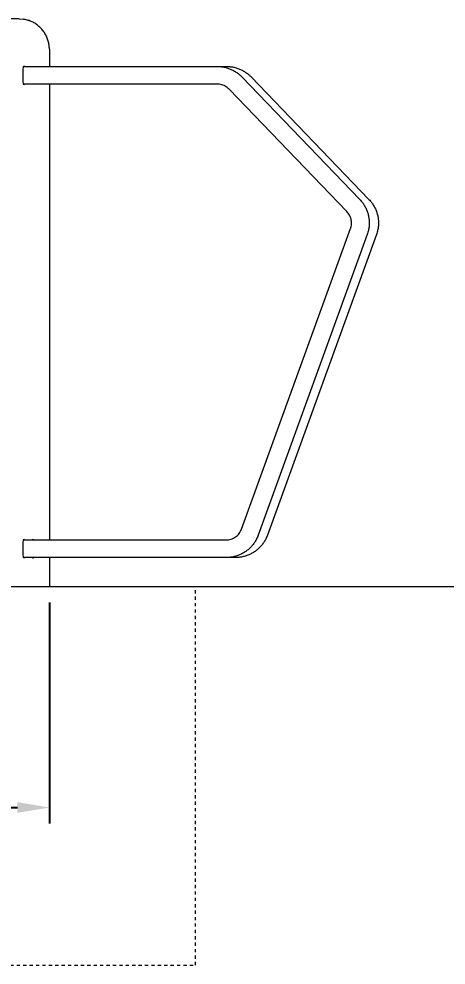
# Model space of a CAD drawing. Header units: inches. Extents: x -8 to 201, y -1 to 136.
# Drawn here: x 114.38 to 127.71, y 96.15 to 125.67 of the extents above; entities that cross this region are included whole.
import ezdxf

# ---------------------------------------------------------------- set-up
doc = ezdxf.new("R2010")
doc.units = ezdxf.units.IN
doc.linetypes.add('HIDDEN', pattern=[1.905, 1.27, -0.635])
for name, color, linetype, lineweight in [('ZANO_R', 7, 'Continuous', 0), ('ZANO_R_przerywana', 250, 'HIDDEN', 0), ('ZANO_W', 1, 'Continuous', 0)]:
    doc.layers.add(name, color=color, linetype=linetype, lineweight=lineweight)
doc.styles.get("Standard").update_dxf_attribs({"font": 'arial.ttf'})
doc.dimstyles.new('amerykanie', dxfattribs={"dimtxt": 50, "dimasz": 50, "dimexe": 0.5, "dimexo": 0.5, "dimgap": 1, "dimtad": 1, "dimdec": 0, "dimzin": 0, "dimlunit": 5, "dimtxsty": 'Standard', "dimcen": 0.09, "dimclrd": 1, "dimclre": 1, "dimclrt": 1, "dimazin": 0, "dimtfac": 1, "dimtdec": 0, "dimtmove": 0, "dimatfit": 3, "dimfxl": 1, "dimtzin": 0, "dimarcsym": 1})

# ---------------------------------------------------------------- blocks, each defined once
blk = doc.blocks.new('*D477')
at = {"layer": 'ZANO_W', "color": 1, "lineweight": -2}
blk.add_arc((154.943, 107.957), 5.938, 93.9709, 170.339, dxfattribs=at)
at = {"layer": 'ZANO_W', "color": 1}
for points in [[(154.529, 113.714), (154.534, 114.047), (155.532, 113.866)], [(148.923, 108.968), (149.256, 108.94), (149.005, 107.957)]]:
    blk.add_solid(points, dxfattribs=at)
at = {"layer": 'ZANO_W', "color": 1, "insert": (150.058, 113.353), "char_height": 1.625, "attachment_point": 5, "rotation": 42.155}
blk.add_mtext("95%%d41'", dxfattribs=at)
blk = doc.blocks.new('*D478')
at = {"layer": 'ZANO_W', "color": 1, "lineweight": -2}
for p, q in [((5.942, 107.457), (5.942, 100.563)), ((115.338, 107.457), (115.338, 100.563)), ((6.942, 101.063), (114.338, 101.063))]:
    blk.add_line(p, q, dxfattribs=at)
at = {"layer": 'ZANO_W', "color": 1}
for points in [[(6.942, 101.229), (6.942, 100.896), (5.942, 101.063)], [(114.338, 100.896), (114.338, 101.229), (115.338, 101.063)]]:
    blk.add_solid(points, dxfattribs=at)
at = {"layer": 'ZANO_W', "color": 1, "insert": (60.64, 102.404), "char_height": 1.625, "attachment_point": 5}
blk.add_mtext('109 3/8', dxfattribs=at)

msp = doc.modelspace()

# ---------------------------------------------------------------- linework, layer by layer
at = {"layer": 'ZANO_R'}
for p, q in [((114.39153, 125.67464), (113.37697, 125.67464)), ((114.39153, 125.67464), (114.51837, 125.66605)), ((114.55026, 125.6611), (114.51837, 125.66605)), ((114.58196, 125.65507), (114.55026, 125.6611)), ((114.61343, 125.64796), (114.58196, 125.65507)), ((114.64465, 125.63978), (114.61343, 125.64796)), ((114.67556, 125.63054), (114.64465, 125.63978)), ((114.70615, 125.62025), (114.67556, 125.63054)), ((114.73636, 125.60892), (114.70615, 125.62025)), ((114.76617, 125.59657), (114.73636, 125.60892)), ((114.79554, 125.58321), (114.76617, 125.59657)), ((114.82444, 125.56885), (114.79554, 125.58321)), ((114.85283, 125.55351), (114.82444, 125.56885)), ((114.88068, 125.53721), (114.85283, 125.55351)), ((114.90796, 125.51998), (114.88068, 125.53721)), ((114.93463, 125.50182), (114.90796, 125.51998)), ((114.96067, 125.48276), (114.93463, 125.50182)), ((114.98604, 125.46282), (114.96067, 125.48276)), ((115.01072, 125.44203), (114.98604, 125.46282)), ((115.03467, 125.4204), (115.01072, 125.44203)), ((115.05787, 125.39798), (115.03467, 125.4204)), ((115.08029, 125.37477), (115.05787, 125.39798)), ((115.10191, 125.35081), (115.08029, 125.37477)), ((115.1227, 125.32613), (115.10191, 125.35081)), ((115.14263, 125.30075), (115.1227, 125.32613)), ((115.16168, 125.27471), (115.14263, 125.30075)), ((115.17983, 125.24803), (115.16168, 125.27471)), ((115.19706, 125.22075), (115.17983, 125.24803)), ((115.21335, 125.19289), (115.19706, 125.22075)), ((115.22868, 125.1645), (115.21335, 125.19289)), ((115.24303, 125.1356), (115.22868, 125.1645)), ((115.25639, 125.10622), (115.24303, 125.1356)), ((115.26873, 125.07641), (115.25639, 125.10622)), ((115.28005, 125.04619), (115.26873, 125.07641)), ((115.29033, 125.0156), (115.28005, 125.04619)), ((115.29956, 124.98468), (115.29033, 125.0156)), ((115.30774, 124.95347), (115.29956, 124.98468)), ((115.31484, 124.92199), (115.30774, 124.95347)), ((115.32086, 124.89029), (115.31484, 124.92199)), ((115.32579, 124.8584), (115.32086, 124.89029)), ((115.32964, 124.82636), (115.32579, 124.8584)), ((115.33238, 124.79421), (115.32964, 124.82636)), ((115.33403, 124.76198), (115.33238, 124.79421)), ((115.33458, 124.72972), (115.33403, 124.76198)), ((115.33818, 124.72972), (115.33458, 124.72972)), ((115.33818, 124.72972), (115.33818, 124.19154)), ((114.52924, 124.19154), (120.57512, 124.19154)), ((120.57512, 124.19154), (120.86336, 124.19154)), ((121.33802, 123.86657), (125.01657, 120.04277)), ((121.62626, 123.86657), (125.30481, 120.04277)), ((120.57512, 123.64034), (114.52924, 123.64034)), ((115.33818, 123.64034), (115.33818, 109.41407)), ((124.61934, 119.66063), (120.94078, 123.48443)), ((121.3311, 109.75053), (124.73171, 119.12932)), ((125.2499, 118.94143), (121.84929, 109.56264)), ((125.53815, 118.94143), (122.13754, 109.56264)), ((114.52924, 109.41407), (120.85306, 109.41407)), ((120.85306, 108.86287), (114.52924, 108.86287)), ((115.33818, 108.86287), (115.33818, 107.95732)), ((121.14131, 108.86287), (120.85306, 108.86287)), ((106.11791, 107.95732), (119.89805, 107.95732))]:
    msp.add_line(p, q, dxfattribs=at)
at = {"layer": 'ZANO_R', "flags": 128}
for points in [[(114.54772, 123.64034), (114.54537, 123.63142), (114.53987, 123.62109), (114.53432, 123.62454), (114.52895, 123.64163), (114.52404, 123.67153), (114.5198, 123.71287), (114.51643, 123.7637), (114.51409, 123.82165), (114.5129, 123.88402), (114.5129, 123.94787), (114.51409, 124.01023), (114.51643, 124.06818), (114.5198, 124.11901), (114.52404, 124.16035), (114.52895, 124.19026), (114.53432, 124.20734), (114.53987, 124.2108), (114.54537, 124.20046), (114.54772, 124.19154)], [(114.54772, 108.86287), (114.54537, 108.85394), (114.53987, 108.84361), (114.53432, 108.84707), (114.52895, 108.86416), (114.52404, 108.89406), (114.5198, 108.9354), (114.51643, 108.98623), (114.51409, 109.04418), (114.5129, 109.10654), (114.5129, 109.1704), (114.51409, 109.23275), (114.51643, 109.29071), (114.5198, 109.34154), (114.52404, 109.38288), (114.52895, 109.41279), (114.53432, 109.42987), (114.53987, 109.43333), (114.54537, 109.423), (114.54772, 109.41407)], [(114.81749, 109.41407), (114.82256, 109.42987), (114.82812, 109.43333), (114.83361, 109.423), (114.83596, 109.41407)], [(114.83596, 108.86287), (114.83361, 108.85394), (114.82812, 108.84361), (114.82256, 108.84707), (114.81749, 108.86287)]]:
    msp.add_lwpolyline(points, dxfattribs=at)
at = {"layer": 'ZANO_R'}
msp.add_lwpolyline([(-3.00331, 107.95732), (188.98537, 107.95732)], dxfattribs=at)
for points, knots in [([(120.57512, 124.19154), (120.59846, 124.19108), (120.66002, 124.18986), (120.75927, 124.17738), (120.87114, 124.15144), (120.97956, 124.11336), (121.08329, 124.06384), (121.18091, 124.00322), (121.26639, 123.93728), (121.31583, 123.88848), (121.33802, 123.86657)], [0, 0, 0, 0, 0.08224638, 0.2168834, 0.351561, 0.48623811, 0.62091957, 0.75561159, 0.89031512, 1, 1, 1, 1]), ([(120.86336, 124.19154), (120.88671, 124.19108), (120.94826, 124.18986), (121.04751, 124.17738), (121.15939, 124.15144), (121.26781, 124.11336), (121.37153, 124.06384), (121.46916, 124.00322), (121.55464, 123.93728), (121.60407, 123.88848), (121.62626, 123.86657)], [0, 0, 0, 0, 0.08224675, 0.21688369, 0.35156093, 0.48623835, 0.62091942, 0.7556114, 0.8903149, 1, 1, 1, 1]), ([(120.94078, 123.48443), (120.93284, 123.49236), (120.90615, 123.519), (120.85505, 123.55829), (120.78544, 123.59691), (120.71059, 123.62389), (120.6397, 123.63818), (120.59419, 123.6397), (120.57512, 123.64034)], [0, 0, 0, 0, 0.08228396, 0.27633222, 0.47062328, 0.66505423, 0.85960639, 1, 1, 1, 1]), ([(125.01657, 120.04277), (125.03243, 120.02562), (125.07427, 119.98037), (125.13422, 119.90009), (125.1933, 119.80134), (125.24126, 119.69663), (125.27771, 119.58736), (125.30216, 119.47477), (125.31434, 119.36019), (125.31415, 119.24493), (125.30135, 119.13044), (125.2794, 119.02887), (125.25852, 118.96698), (125.2499, 118.94143)], [0, 0, 0, 0, 0.05912621, 0.15602588, 0.25296459, 0.3499157, 0.44687942, 0.54384961, 0.64083287, 0.73782041, 0.83481014, 0.93180523, 1, 1, 1, 1]), ([(125.30481, 120.04277), (125.32067, 120.02562), (125.36252, 119.98037), (125.42246, 119.90009), (125.48154, 119.80134), (125.52951, 119.69663), (125.56595, 119.58736), (125.59041, 119.47477), (125.60258, 119.36019), (125.60239, 119.24493), (125.5896, 119.13044), (125.56765, 119.02887), (125.54677, 118.96698), (125.53815, 118.94143)], [0, 0, 0, 0, 0.059126209, 0.156025889, 0.252964599, 0.34991583, 0.446879468, 0.54384966, 0.64083293, 0.737820477, 0.834810208, 0.931805305, 1, 1, 1, 1]), ([(124.73171, 119.12932), (124.73534, 119.14), (124.74751, 119.17578), (124.76032, 119.2392), (124.7644, 119.31903), (124.75596, 119.39858), (124.73544, 119.47586), (124.7031, 119.54884), (124.66386, 119.611), (124.63275, 119.64567), (124.61934, 119.66063)], [0, 0, 0, 0, 0.05913475, 0.19827545, 0.33749253, 0.47668651, 0.61588273, 0.75510486, 0.89437066, 1, 1, 1, 1]), ([(120.85306, 109.41407), (120.86423, 109.4143), (120.90182, 109.41506), (120.96547, 109.42468), (121.04153, 109.44821), (121.11305, 109.48352), (121.17824, 109.52953), (121.23555, 109.58517), (121.28343, 109.64911), (121.31384, 109.70564), (121.32724, 109.74049), (121.3311, 109.75053)], [0, 0, 0, 0, 0.05404217, 0.1818649, 0.30977858, 0.43765436, 0.56546397, 0.69318474, 0.82081673, 0.94835666, 1, 1, 1, 1]), ([(121.84929, 109.56264), (121.8409, 109.54084), (121.81873, 109.48327), (121.77313, 109.394), (121.71057, 109.29737), (121.63779, 109.20815), (121.55587, 109.12731), (121.46571, 109.05584), (121.36839, 108.99456), (121.26504, 108.94419), (121.15687, 108.90526), (121.04516, 108.87848), (120.94333, 108.86484), (120.87908, 108.86344), (120.85306, 108.86287)], [0, 0, 0, 0, 0.05399955, 0.14258983, 0.23120054, 0.31980426, 0.4084003, 0.49698305, 0.58555648, 0.67411879, 0.76266947, 0.85121149, 0.9397461, 1, 1, 1, 1]), ([(122.13754, 109.56264), (122.12914, 109.54084), (122.10698, 109.48327), (122.06137, 109.394), (121.99881, 109.29737), (121.92603, 109.20815), (121.84412, 109.12731), (121.75396, 109.05584), (121.65663, 108.99456), (121.55329, 108.94419), (121.44512, 108.90526), (121.33341, 108.87848), (121.23157, 108.86484), (121.16733, 108.86344), (121.14131, 108.86287)], [0, 0, 0, 0, 0.05399962, 0.1425899, 0.23120063, 0.3198043, 0.40840035, 0.4969831, 0.58555652, 0.67411881, 0.76266948, 0.85121151, 0.93974611, 1, 1, 1, 1])]:
    msp.add_open_spline(points, degree=3, knots=knots, dxfattribs=at)
at = {"layer": 'ZANO_R_przerywana', "ltscale": 0.05}
for p, q in [((119.89805, 96.14576), (119.89805, 107.95732)), ((106.11791, 96.14576), (119.89805, 96.14576))]:
    msp.add_line(p, q, dxfattribs=at)

# ---------------------------------------------------------------- dimensions: what is measured, and where the dimension line sits
at = {"layer": 'ZANO_W'}
dim = msp.add_angular_dim_2l(base=(152.32078, 113.28462), line1=((-3.00331, 107.95732), (188.98537, 107.95732)), line2=((154.94549, 107.98326), (156.67065, 125.29747)), dimstyle='amerykanie', override={"dimtxt": 1.625, "dimasz": 1, "dimgap": 0.5, "dimdec": 4, "dimaunit": 1, "dimadec": 1, "dimtdec": 4, "dimtmove": 1, "dimfrac": 2}, dxfattribs=at)
dim.commit()
dim.dimension.update_dxf_attribs({"geometry": '*D477', "text_midpoint": (150.05845, 113.35263)})
dim = msp.add_linear_dim(base=(115.33818, 101.06282), p1=(5.94241, 107.95732), p2=(115.33818, 107.95732), dimstyle='amerykanie', override={"dimtxt": 1.625, "dimasz": 1, "dimgap": 0.5, "dimdec": 4, "dimaunit": 1, "dimadec": 1, "dimtdec": 4, "dimtmove": 1, "dimfrac": 2}, dxfattribs=at)
dim.commit()
dim.dimension.update_dxf_attribs({"geometry": '*D478', "text_midpoint": (60.64029, 102.40358)})

doc.saveas('drawing.dxf')
